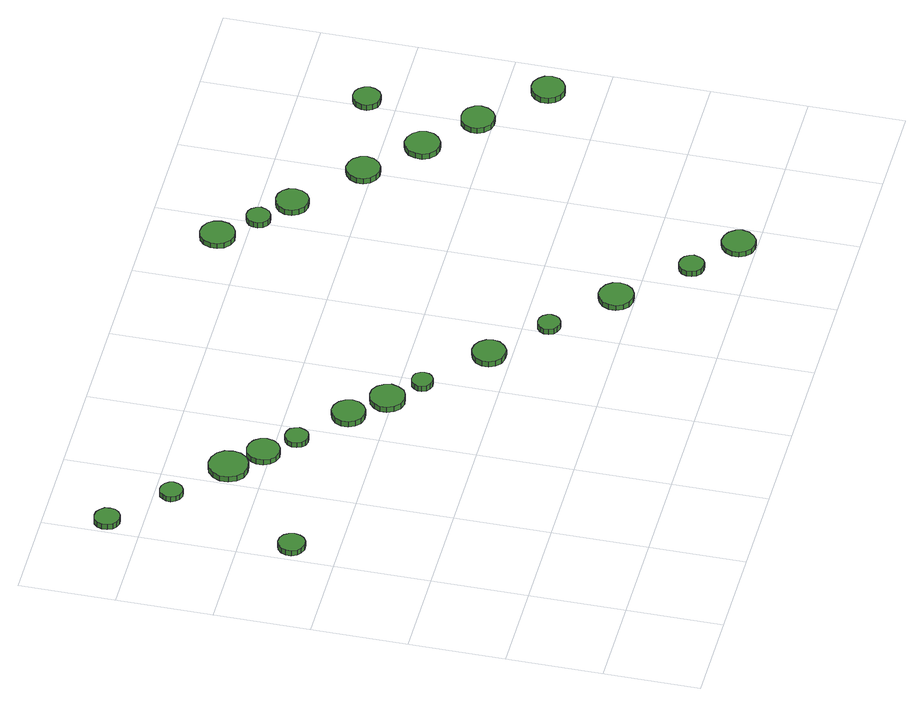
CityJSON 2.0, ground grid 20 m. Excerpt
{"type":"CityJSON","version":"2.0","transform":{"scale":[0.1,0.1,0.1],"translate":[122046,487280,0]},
"CityObjects":{
"tree1":{"type":"SolitaryVegetationObject","attributes":{"function":"something"},"geometry":[{"type":"MultiSurface","lod":"1","boundaries":[[[0,1,2,3,4,5,6,7,8,9,10,11,12,13,14]],[[15,16,17,18,19,20,21,22,23,24,25,26,27,28,29]],[[0,29,28,1]],[[1,28,27,2]],[[2,27,26,3]],[[3,26,25,4]],[[4,25,24,5]],[[5,24,23,6]],[[6,23,22,7]],[[7,22,21,8]],[[8,21,20,9]],[[9,20,19,10]],[[10,19,18,11]],[[11,18,17,12]],[[12,17,16,13]],[[13,16,15,14]],[[14,15,29,0]]]}]},
"tree2":{"type":"SolitaryVegetationObject","attributes":{"function":"something"},"geometry":[{"type":"MultiSurface","lod":"1","boundaries":[[[30,31,32,33,34,35,36,37,38,39,40,41,42,43,44]],[[45,46,47,48,49,50,51,52,53,54,55,56,57,58,59]],[[30,59,58,31]],[[31,58,57,32]],[[32,57,56,33]],[[33,56,55,34]],[[34,55,54,35]],[[35,54,53,36]],[[36,53,52,37]],[[37,52,51,38]],[[38,51,50,39]],[[39,50,49,40]],[[40,49,48,41]],[[41,48,47,42]],[[42,47,46,43]],[[43,46,45,44]],[[44,45,59,30]]]}]},
"tree3":{"type":"SolitaryVegetationObject","attributes":{"function":"something"},"geometry":[{"type":"MultiSurface","lod":"1","boundaries":[[[60,61,62,63,64,65,66,67,68,69,70,71,72,73,74]],[[75,76,77,78,79,80,81,82,83,84,85,86,87,88,89]],[[60,89,88,61]],[[61,88,87,62]],[[62,87,86,63]],[[63,86,85,64]],[[64,85,84,65]],[[65,84,83,66]],[[66,83,82,67]],[[67,82,81,68]],[[68,81,80,69]],[[69,80,79,70]],[[70,79,78,71]],[[71,78,77,72]],[[72,77,76,73]],[[73,76,75,74]],[[74,75,89,60]]]}]},
"tree4":{"type":"SolitaryVegetationObject","attributes":{"function":"something"},"geometry":[{"type":"MultiSurface","lod":"1","boundaries":[[[90,91,92,93,94,95,96,97,98,99,100,101,102,103,104]],[[105,106,107,108,109,110,111,112,113,114,115,116,117,118,119]],[[90,119,118,91]],[[91,118,117,92]],[[92,117,116,93]],[[93,116,115,94]],[[94,115,114,95]],[[95,114,113,96]],[[96,113,112,97]],[[97,112,111,98]],[[98,111,110,99]],[[99,110,109,100]],[[100,109,108,101]],[[101,108,107,102]],[[102,107,106,103]],[[103,106,105,104]],[[104,105,119,90]]]}]},
"tree5":{"type":"SolitaryVegetationObject","attributes":{"function":"something"},"geometry":[{"type":"MultiSurface","lod":"1","boundaries":[[[120,121,122,123,124,125,126,127,128,129,130,131,132,133,134]],[[135,136,137,138,139,140,141,142,143,144,145,146,147,148,149]],[[120,149,148,121]],[[121,148,147,122]],[[122,147,146,123]],[[123,146,145,124]],[[124,145,144,125]],[[125,144,143,126]],[[126,143,142,127]],[[127,142,141,128]],[[128,141,140,129]],[[129,140,139,130]],[[130,139,138,131]],[[131,138,137,132]],[[132,137,136,133]],[[133,136,135,134]],[[134,135,149,120]]]}]},
"tree6":{"type":"SolitaryVegetationObject","attributes":{"function":"something"},"geometry":[{"type":"MultiSurface","lod":"1","boundaries":[[[150,151,152,153,154,155,156,157,158,159,160,161,162,163,164]],[[165,166,167,168,169,170,171,172,173,174,175,176,177,178,179]],[[150,179,178,151]],[[151,178,177,152]],[[152,177,176,153]],[[153,176,175,154]],[[154,175,174,155]],[[155,174,173,156]],[[156,173,172,157]],[[157,172,171,158]],[[158,171,170,159]],[[159,170,169,160]],[[160,169,168,161]],[[161,168,167,162]],[[162,167,166,163]],[[163,166,165,164]],[[164,165,179,150]]]}]},
"tree7":{"type":"SolitaryVegetationObject","attributes":{"function":"something"},"geometry":[{"type":"MultiSurface","lod":"1","boundaries":[[[180,181,182,183,184,185,186,187,188,189,190,191,192,193,194]],[[195,196,197,198,199,200,201,202,203,204,205,206,207,208,209]],[[180,209,208,181]],[[181,208,207,182]],[[182,207,206,183]],[[183,206,205,184]],[[184,205,204,185]],[[185,204,203,186]],[[186,203,202,187]],[[187,202,201,188]],[[188,201,200,189]],[[189,200,199,190]],[[190,199,198,191]],[[191,198,197,192]],[[192,197,196,193]],[[193,196,195,194]],[[194,195,209,180]]]}]},
"tree8":{"type":"SolitaryVegetationObject","attributes":{"function":"something"},"geometry":[{"type":"MultiSurface","lod":"1","boundaries":[[[210,211,212,213,214,215,216,217,218,219,220,221,222,223,224]],[[225,226,227,228,229,230,231,232,233,234,235,236,237,238,239]],[[210,239,238,211]],[[211,238,237,212]],[[212,237,236,213]],[[213,236,235,214]],[[214,235,234,215]],[[215,234,233,216]],[[216,233,232,217]],[[217,232,231,218]],[[218,231,230,219]],[[219,230,229,220]],[[220,229,228,221]],[[221,228,227,222]],[[222,227,226,223]],[[223,226,225,224]],[[224,225,239,210]]]}]},
"tree9":{"type":"SolitaryVegetationObject","attributes":{"function":"something"},"geometry":[{"type":"MultiSurface","lod":"1","boundaries":[[[240,241,242,243,244,245,246,247,248,249,250,251,252,253,254]],[[255,256,257,258,259,260,261,262,263,264,265,266,267,268,269]],[[240,269,268,241]],[[241,268,267,242]],[[242,267,266,243]],[[243,266,265,244]],[[244,265,264,245]],[[245,264,263,246]],[[246,263,262,247]],[[247,262,261,248]],[[248,261,260,249]],[[249,260,259,250]],[[250,259,258,251]],[[251,258,257,252]],[[252,257,256,253]],[[253,256,255,254]],[[254,255,269,240]]]}]},
"tree10":{"type":"SolitaryVegetationObject","attributes":{"function":"something"},"geometry":[{"type":"MultiSurface","lod":"1","boundaries":[[[270,271,272,273,274,275,276,277,278,279,280,281,282,283,284]],[[285,286,287,288,289,290,291,292,293,294,295,296,297,298,299]],[[270,299,298,271]],[[271,298,297,272]],[[272,297,296,273]],[[273,296,295,274]],[[274,295,294,275]],[[275,294,293,276]],[[276,293,292,277]],[[277,292,291,278]],[[278,291,290,279]],[[279,290,289,280]],[[280,289,288,281]],[[281,288,287,282]],[[282,287,286,283]],[[283,286,285,284]],[[284,285,299,270]]]}]},
"tree11":{"type":"SolitaryVegetationObject","attributes":{"function":"something"},"geometry":[{"type":"MultiSurface","lod":"1","boundaries":[[[300,301,302,303,304,305,306,307,308,309,310,311,312,313,314]],[[315,316,317,318,319,320,321,322,323,324,325,326,327,328,329]],[[300,329,328,301]],[[301,328,327,302]],[[302,327,326,303]],[[303,326,325,304]],[[304,325,324,305]],[[305,324,323,306]],[[306,323,322,307]],[[307,322,321,308]],[[308,321,320,309]],[[309,320,319,310]],[[310,319,318,311]],[[311,318,317,312]],[[312,317,316,313]],[[313,316,315,314]],[[314,315,329,300]]]}]},
"tree12":{"type":"SolitaryVegetationObject","attributes":{"function":"something"},"geometry":[{"type":"MultiSurface","lod":"1","boundaries":[[[330,331,332,333,334,335,336,337,338,339,340,341,342,343,344]],[[345,346,347,348,349,350,351,352,353,354,355,356,357,358,359]],[[330,359,358,331]],[[331,358,357,332]],[[332,357,356,333]],[[333,356,355,334]],[[334,355,354,335]],[[335,354,353,336]],[[336,353,352,337]],[[337,352,351,338]],[[338,351,350,339]],[[339,350,349,340]],[[340,349,348,341]],[[341,348,347,342]],[[342,347,346,343]],[[343,346,345,344]],[[344,345,359,330]]]}]},
"tree13":{"type":"SolitaryVegetationObject","attributes":{"function":"something"},"geometry":[{"type":"MultiSurface","lod":"1","boundaries":[[[360,361,362,363,364,365,366,367,368,369,370,371,372,373,374]],[[375,376,377,378,379,380,381,382,383,384,385,386,387,388,389]],[[360,389,388,361]],[[361,388,387,362]],[[362,387,386,363]],[[363,386,385,364]],[[364,385,384,365]],[[365,384,383,366]],[[366,383,382,367]],[[367,382,381,368]],[[368,381,380,369]],[[369,380,379,370]],[[370,379,378,371]],[[371,378,377,372]],[[372,377,376,373]],[[373,376,375,374]],[[374,375,389,360]]]}]},
"tree14":{"type":"SolitaryVegetationObject","attributes":{"function":"something"},"geometry":[{"type":"MultiSurface","lod":"1","boundaries":[[[390,391,392,393,394,395,396,397,398,399,400,401,402,403,404]],[[405,406,407,408,409,410,411,412,413,414,415,416,417,418,419]],[[390,419,418,391]],[[391,418,417,392]],[[392,417,416,393]],[[393,416,415,394]],[[394,415,414,395]],[[395,414,413,396]],[[396,413,412,397]],[[397,412,411,398]],[[398,411,410,399]],[[399,410,409,400]],[[400,409,408,401]],[[401,408,407,402]],[[402,407,406,403]],[[403,406,405,404]],[[404,405,419,390]]]}]},
"tree15":{"type":"SolitaryVegetationObject","attributes":{"function":"something"},"geometry":[{"type":"MultiSurface","lod":"1","boundaries":[[[420,421,422,423,424,425,426,427,428,429,430,431,432,433,434]],[[435,436,437,438,439,440,441,442,443,444,445,446,447,448,449]],[[420,449,448,421]],[[421,448,447,422]],[[422,447,446,423]],[[423,446,445,424]],[[424,445,444,425]],[[425,444,443,426]],[[426,443,442,427]],[[427,442,441,428]],[[428,441,440,429]],[[429,440,439,430]],[[430,439,438,431]],[[431,438,437,432]],[[432,437,436,433]],[[433,436,435,434]],[[434,435,449,420]]]}]},
"tree16":{"type":"SolitaryVegetationObject","attributes":{"function":"something"},"geometry":[{"type":"MultiSurface","lod":"1","boundaries":[[[450,451,452,453,454,455,456,457,458,459,460,461,462,463,464]],[[465,466,467,468,469,470,471,472,473,474,475,476,477,478,479]],[[450,479,478,451]],[[451,478,477,452]],[[452,477,476,453]],[[453,476,475,454]],[[454,475,474,455]],[[455,474,473,456]],[[456,473,472,457]],[[457,472,471,458]],[[458,471,470,459]],[[459,470,469,460]],[[460,469,468,461]],[[461,468,467,462]],[[462,467,466,463]],[[463,466,465,464]],[[464,465,479,450]]]}]},
"tree17":{"type":"SolitaryVegetationObject","attributes":{"function":"something"},"geometry":[{"type":"MultiSurface","lod":"1","boundaries":[[[480,481,482,483,484,485,486,487,488,489,490,491,492,493,494]],[[495,496,497,498,499,500,501,502,503,504,505,506,507,508,509]],[[480,509,508,481]],[[481,508,507,482]],[[482,507,506,483]],[[483,506,505,484]],[[484,505,504,485]],[[485,504,503,486]],[[486,503,502,487]],[[487,502,501,488]],[[488,501,500,489]],[[489,500,499,490]],[[490,499,498,491]],[[491,498,497,492]],[[492,497,496,493]],[[493,496,495,494]],[[494,495,509,480]]]}]},
"tree18":{"type":"SolitaryVegetationObject","attributes":{"function":"something"},"geometry":[{"type":"MultiSurface","lod":"1","boundaries":[[[510,511,512,513,514,515,516,517,518,519,520,521,522,523,524]],[[525,526,527,528,529,530,531,532,533,534,535,536,537,538,539]],[[510,539,538,511]],[[511,538,537,512]],[[512,537,536,513]],[[513,536,535,514]],[[514,535,534,515]],[[515,534,533,516]],[[516,533,532,517]],[[517,532,531,518]],[[518,531,530,519]],[[519,530,529,520]],[[520,529,528,521]],[[521,528,527,522]],[[522,527,526,523]],[[523,526,525,524]],[[524,525,539,510]]]}]},
"tree19":{"type":"SolitaryVegetationObject","attributes":{"function":"something"},"geometry":[{"type":"MultiSurface","lod":"1","boundaries":[[[540,541,542,543,544,545,546,547,548,549,550,551,552,553,554]],[[555,556,557,558,559,560,561,562,563,564,565,566,567,568,569]],[[540,569,568,541]],[[541,568,567,542]],[[542,567,566,543]],[[543,566,565,544]],[[544,565,564,545]],[[545,564,563,546]],[[546,563,562,547]],[[547,562,561,548]],[[548,561,560,549]],[[549,560,559,550]],[[550,559,558,551]],[[551,558,557,552]],[[552,557,556,553]],[[553,556,555,554]],[[554,555,569,540]]]}]},
"tree20":{"type":"SolitaryVegetationObject","attributes":{"function":"something"},"geometry":[{"type":"MultiSurface","lod":"1","boundaries":[[[570,571,572,573,574,575,576,577,578,579,580,581,582,583,584]],[[585,586,587,588,589,590,591,592,593,594,595,596,597,598,599]],[[570,599,598,571]],[[571,598,597,572]],[[572,597,596,573]],[[573,596,595,574]],[[574,595,594,575]],[[575,594,593,576]],[[576,593,592,577]],[[577,592,591,578]],[[578,591,590,579]],[[579,590,589,580]],[[580,589,588,581]],[[581,588,587,582]],[[582,587,586,583]],[[583,586,585,584]],[[584,585,599,570]]]}]},
"tree21":{"type":"SolitaryVegetationObject","attributes":{"function":"something"},"geometry":[{"type":"MultiSurface","lod":"1","boundaries":[[[600,601,602,603,604,605,606,607,608,609,610,611,612,613,614]],[[615,616,617,618,619,620,621,622,623,624,625,626,627,628,629]],[[600,629,628,601]],[[601,628,627,602]],[[602,627,626,603]],[[603,626,625,604]],[[604,625,624,605]],[[605,624,623,606]],[[606,623,622,607]],[[607,622,621,608]],[[608,621,620,609]],[[609,620,619,610]],[[610,619,618,611]],[[611,618,617,612]],[[612,617,616,613]],[[613,616,615,614]],[[614,615,629,600]]]}]},
"tree22":{"type":"SolitaryVegetationObject","attributes":{"function":"something"},"geometry":[{"type":"MultiSurface","lod":"1","boundaries":[[[630,631,632,633,634,635,636,637,638,639,640,641,642,643,644]],[[645,646,647,648,649,650,651,652,653,654,655,656,657,658,659]],[[630,659,658,631]],[[631,658,657,632]],[[632,657,656,633]],[[633,656,655,634]],[[634,655,654,635]],[[635,654,653,636]],[[636,653,652,637]],[[637,652,651,638]],[[638,651,650,639]],[[639,650,649,640]],[[640,649,648,641]],[[641,648,647,642]],[[642,647,646,643]],[[643,646,645,644]],[[644,645,659,630]]]}]}
},
"vertices":[
[63,695,18],[60,706,18],[54,715,18],[44,721,18],[32,722,18],[21,719,18],[13,711,18],[8,700,18],[8,689,18],[13,678,18],[21,671,18],[32,667,18],[44,668,18],[54,674,18],[60,683,18],[60,683,5],[54,674,5],[44,668,5],[32,667,5],[21,671,5],[13,678,5],[8,689,5],[8,700,5],[13,711,5],[21,719,5],[32,722,5],[44,721,5],[54,715,5],[60,706,5],[63,695,5],
[58,1072,16],[56,1083,16],[49,1091,16],[40,1097,16],[29,1098,16],[18,1095,16],[10,1087,16],[6,1077,16],[6,1066,16],[10,1056,16],[18,1049,16],[29,1046,16],[40,1047,16],[49,1052,16],[56,1061,16],[56,1061,3],[49,1052,3],[40,1047,3],[29,1046,3],[18,1049,3],[10,1056,3],[6,1066,3],[6,1077,3],[10,1087,3],[18,1095,3],[29,1098,3],[40,1097,3],[49,1091,3],[56,1083,3],[58,1072,3],
[167,967,14],[165,976,14],[159,984,14],[150,989,14],[141,990,14],[131,987,14],[124,980,14],[120,971,14],[120,962,14],[124,953,14],[131,946,14],[141,943,14],[150,944,14],[159,949,14],[165,957,14],[165,957,2],[159,949,2],[150,944,2],[141,943,2],[131,946,2],[124,953,2],[120,962,2],[120,971,2],[124,980,2],[131,987,2],[141,990,2],[150,989,2],[159,984,2],[165,976,2],[167,967,2],
[284,872,17],[281,889,17],[271,903,17],[256,911,17],[239,913,17],[223,908,17],[210,896,17],[203,881,17],[203,864,17],[210,848,17],[223,837,17],[239,832,17],[256,834,17],[271,842,17],[281,856,17],[281,856,4],[271,842,4],[256,834,4],[239,832,4],[223,837,4],[210,848,4],[203,864,4],[203,881,4],[210,896,4],[223,908,4],[239,913,4],[256,911,4],[271,903,4],[281,889,4],[284,872,4],
[338,815,16],[335,829,16],[327,840,16],[315,847,16],[301,849,16],[287,845,16],[277,835,16],[271,822,16],[271,808,16],[277,795,16],[287,786,16],[301,781,16],[315,783,16],[327,790,16],[335,801,16],[335,801,3],[327,790,3],[315,783,3],[301,781,3],[287,786,3],[277,795,3],[271,808,3],[271,822,3],[277,835,3],[287,845,3],[301,849,3],[315,847,3],[327,840,3],[335,829,3],[338,815,3],
[387,760,15],[384,770,15],[379,778,15],[370,783,15],[360,784,15],[350,781,15],[343,774,15],[339,765,15],[339,755,15],[343,746,15],[350,739,15],[360,736,15],[370,737,15],[379,742,15],[384,751,15],[384,751,3],[379,742,3],[370,737,3],[360,736,3],[350,739,3],[343,746,3],[339,755,3],[339,765,3],[343,774,3],[350,781,3],[360,784,3],[370,783,3],[379,778,3],[384,770,3],[387,760,3],
[492,676,17],[489,690,17],[480,702,17],[468,709,17],[454,711,17],[440,706,17],[429,697,17],[423,683,17],[423,669,17],[429,656,17],[440,646,17],[454,642,17],[468,643,17],[480,650,17],[489,662,17],[489,662,4],[480,650,4],[468,643,4],[454,642,4],[440,646,4],[429,656,4],[423,669,4],[423,683,4],[429,697,4],[440,706,4],[454,711,4],[468,709,4],[480,702,4],[489,690,4],[492,676,4],
[558,611,16],[554,626,16],[546,638,16],[533,646,16],[518,647,16],[503,642,16],[492,632,16],[486,619,16],[486,604,16],[492,590,16],[503,580,16],[518,575,16],[533,577,16],[546,584,16],[554,597,16],[554,597,3],[546,584,3],[533,577,3],[518,575,3],[503,580,3],[492,590,3],[486,604,3],[486,619,3],[492,632,3],[503,642,3],[518,647,3],[533,646,3],[546,638,3],[554,626,3],[558,611,3],
[610,555,15],[608,564,15],[603,572,15],[595,576,15],[586,577,15],[577,574,15],[570,568,15],[566,560,15],[566,551,15],[570,542,15],[577,536,15],[586,533,15],[595,534,15],[603,539,15],[608,546,15],[608,546,2],[603,539,2],[595,534,2],[586,533,2],[577,536,2],[570,542,2],[566,551,2],[566,560,2],[570,568,2],[577,574,2],[586,577,2],[595,576,2],[603,572,2],[608,564,2],[610,555,2],
[739,445,15],[736,459,15],[727,471,15],[715,478,15],[701,480,15],[687,475,15],[676,466,15],[670,453,15],[670,438,15],[676,425,15],[687,415,15],[701,411,15],[715,412,15],[727,420,15],[736,431,15],[736,431,2],[727,420,2],[715,412,2],[701,411,2],[687,415,2],[676,425,2],[670,438,2],[670,453,2],[676,466,2],[687,475,2],[701,480,2],[715,478,2],[727,471,2],[736,459,2],[739,445,2],
[841,349,15],[839,358,15],[834,366,15],[825,371,15],[816,372,15],[806,369,15],[799,363,15],[795,354,15],[795,344,15],[799,335,15],[806,329,15],[816,326,15],[825,327,15],[834,332,15],[839,339,15],[839,339,2],[834,332,2],[825,327,2],[816,326,2],[806,329,2],[799,335,2],[795,344,2],[795,354,2],[799,363,2],[806,369,2],[816,372,2],[825,371,2],[834,366,2],[839,358,2],[841,349,2],
[969,238,14],[966,253,14],[957,265,14],[944,272,14],[929,274,14],[915,269,14],[904,259,14],[898,245,14],[898,231,14],[904,217,14],[915,207,14],[929,202,14],[944,204,14],[957,211,14],[966,223,14],[966,223,2],[957,211,2],[944,204,2],[929,202,2],[915,207,2],[904,217,2],[898,231,2],[898,245,2],[904,259,2],[915,269,2],[929,274,2],[944,272,2],[957,265,2],[966,253,2],[969,238,2],
[1085,113,15],[1082,123,15],[1076,132,15],[1067,137,15],[1056,138,15],[1046,135,15],[1038,128,15],[1034,118,15],[1034,107,15],[1038,97,15],[1046,90,15],[1056,87,15],[1067,88,15],[1076,93,15],[1082,102,15],[1082,102,2],[1076,93,2],[1067,88,2],[1056,87,2],[1046,90,2],[1038,97,2],[1034,107,2],[1034,118,2],[1038,128,2],[1046,135,2],[1056,138,2],[1067,137,2],[1076,132,2],[1082,123,2],[1085,113,2],
[1182,36,15],[1179,50,15],[1170,62,15],[1158,69,15],[1143,71,15],[1130,66,15],[1119,57,15],[1113,43,15],[1113,29,15],[1119,16,15],[1130,6,15],[1143,2,15],[1158,3,15],[1170,11,15],[1179,22,15],[1179,22,3],[1170,11,3],[1158,3,3],[1143,2,3],[1130,6,3],[1119,16,3],[1113,29,3],[1113,43,3],[1119,57,3],[1130,66,3],[1143,71,3],[1158,69,3],[1170,62,3],[1179,50,3],[1182,36,3],
[974,1057,14],[971,1072,14],[962,1084,14],[949,1091,14],[934,1093,14],[920,1088,14],[909,1078,14],[903,1064,14],[903,1049,14],[909,1036,14],[920,1026,14],[934,1021,14],[949,1023,14],[962,1030,14],[971,1042,14],[971,1042,2],[962,1030,2],[949,1023,2],[934,1021,2],[920,1026,2],[909,1036,2],[903,1049,2],[903,1064,2],[909,1078,2],[920,1088,2],[934,1093,2],[949,1091,2],[962,1084,2],[971,1072,2],[974,1057,2],
[1034,990,14],[1031,1000,14],[1025,1008,14],[1017,1013,14],[1006,1014,14],[997,1011,14],[989,1004,14],[985,995,14],[985,985,14],[989,975,14],[997,968,14],[1006,965,14],[1017,966,14],[1025,971,14],[1031,980,14],[1031,980,1],[1025,971,1],[1017,966,1],[1006,965,1],[997,968,1],[989,975,1],[985,985,1],[985,995,1],[989,1004,1],[997,1011,1],[1006,1014,1],[1017,1013,1],[1025,1008,1],[1031,1000,1],[1034,990,1],
[1105,935,14],[1102,949,14],[1094,960,14],[1082,967,14],[1068,968,14],[1054,964,14],[1044,955,14],[1038,942,14],[1038,928,14],[1044,915,14],[1054,905,14],[1068,901,14],[1082,902,14],[1094,910,14],[1102,921,14],[1102,921,1],[1094,910,1],[1082,902,1],[1068,901,1],[1054,905,1],[1044,915,1],[1038,928,1],[1038,942,1],[1044,955,1],[1054,964,1],[1068,968,1],[1082,967,1],[1094,960,1],[1102,949,1],[1105,935,1],
[1232,818,16],[1229,832,16],[1220,844,16],[1208,851,16],[1193,853,16],[1180,848,16],[1169,839,16],[1163,825,16],[1163,811,16],[1169,798,16],[1180,788,16],[1193,784,16],[1208,785,16],[1220,792,16],[1229,804,16],[1229,804,3],[1220,792,3],[1208,785,3],[1193,784,3],[1180,788,3],[1169,798,3],[1163,811,3],[1163,825,3],[1169,839,3],[1180,848,3],[1193,853,3],[1208,851,3],[1220,844,3],[1229,832,3],[1232,818,3],
[1336,721,15],[1333,735,15],[1324,747,15],[1311,755,15],[1296,757,15],[1282,752,15],[1271,742,15],[1265,728,15],[1265,713,15],[1271,699,15],[1282,689,15],[1296,685,15],[1311,686,15],[1324,694,15],[1333,706,15],[1333,706,2],[1324,694,2],[1311,686,2],[1296,685,2],[1282,689,2],[1271,699,2],[1265,713,2],[1265,728,2],[1271,742,2],[1282,752,2],[1296,757,2],[1311,755,2],[1324,747,2],[1333,735,2],[1336,721,2],
[1437,631,15],[1434,645,15],[1425,657,15],[1413,664,15],[1399,665,15],[1385,661,15],[1374,651,15],[1368,638,15],[1368,624,15],[1374,611,15],[1385,601,15],[1399,597,15],[1413,598,15],[1425,605,15],[1434,617,15],[1434,617,2],[1425,605,2],[1413,598,2],[1399,597,2],[1385,601,2],[1374,611,2],[1368,624,2],[1368,638,2],[1374,651,2],[1385,661,2],[1399,665,2],[1413,664,2],[1425,657,2],[1434,645,2],[1437,631,2],
[1443,861,16],[1440,873,16],[1433,883,16],[1423,889,16],[1411,890,16],[1400,886,16],[1391,878,16],[1386,867,16],[1386,855,16],[1391,844,16],[1400,836,16],[1411,833,16],[1423,834,16],[1433,840,16],[1440,850,16],[1440,850,3],[1433,840,3],[1423,834,3],[1411,833,3],[1400,836,3],[1391,844,3],[1386,855,3],[1386,867,3],[1391,878,3],[1400,886,3],[1411,890,3],[1423,889,3],[1433,883,3],[1440,873,3],[1443,861,3],
[1561,516,13],[1558,530,13],[1549,541,13],[1537,549,13],[1522,550,13],[1509,546,13],[1498,536,13],[1492,523,13],[1492,508,13],[1498,495,13],[1509,486,13],[1522,481,13],[1537,483,13],[1549,490,13],[1558,501,13],[1558,501,0],[1549,490,0],[1537,483,0],[1522,481,0],[1509,486,0],[1498,495,0],[1492,508,0],[1492,523,0],[1498,536,0],[1509,546,0],[1522,550,0],[1537,549,0],[1549,541,0],[1558,530,0],[1561,516,0]
]}
